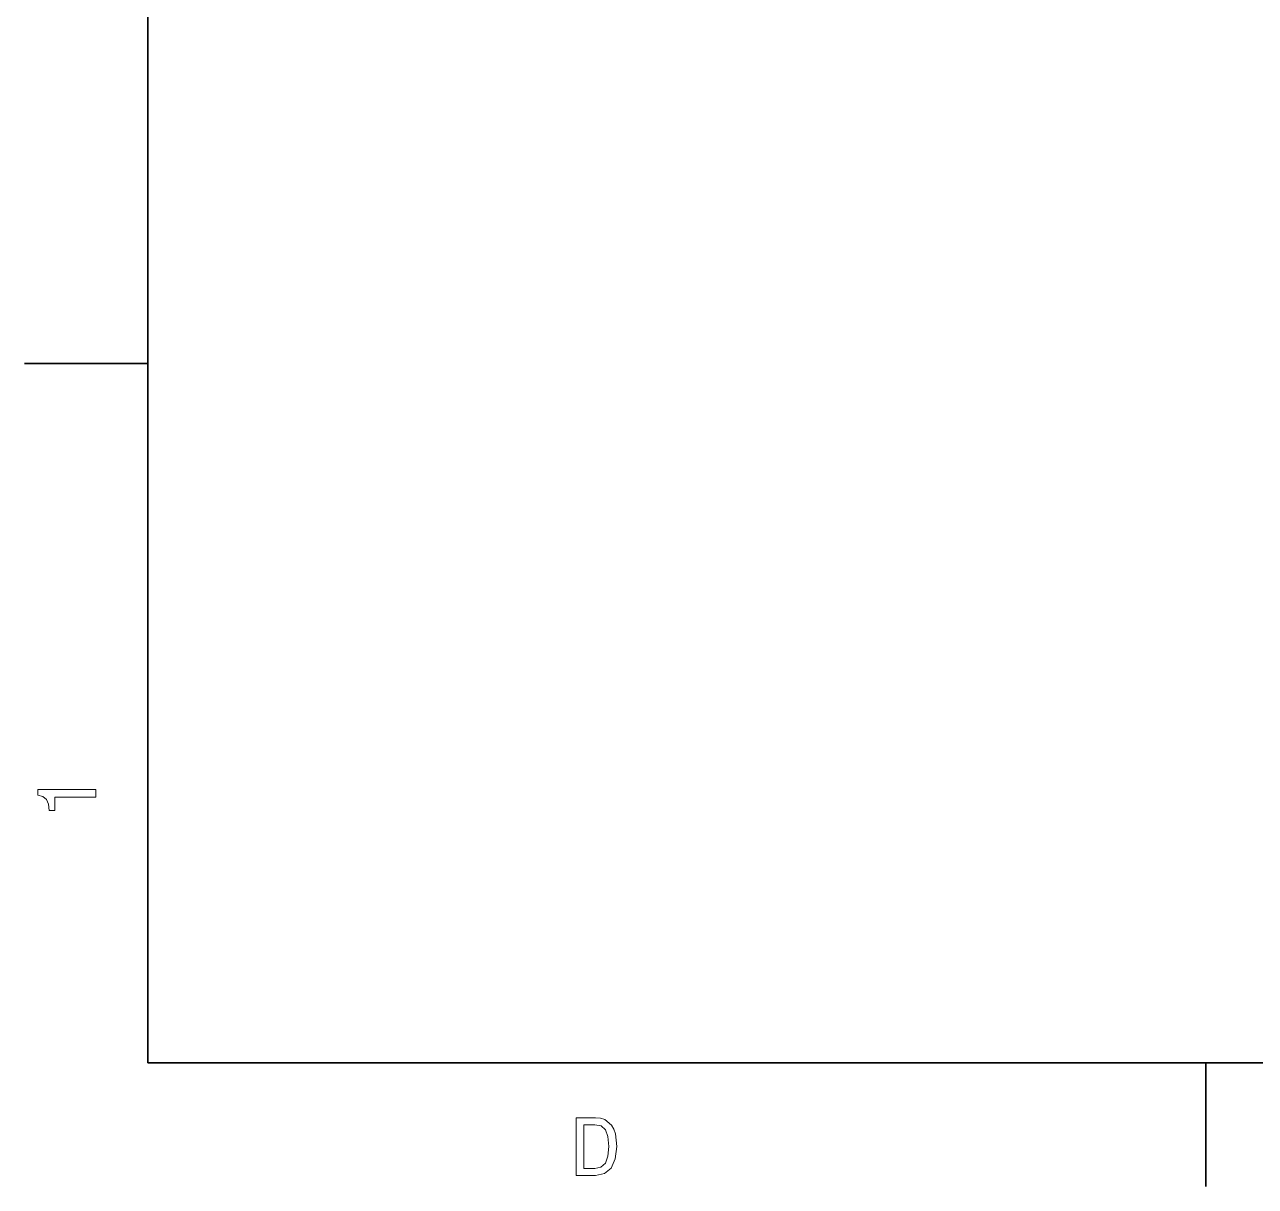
# Model space of a CAD drawing. Extents: x 0 to 297, y 0 to 210.
# Drawn here: x 2.5 to 77.3, y 2.5 to 73.1 of the extents above; entities that cross this region are included whole.
import ezdxf

# ---------------------------------------------------------------- set-up
doc = ezdxf.new("R2010")
doc.units = 0

msp = doc.modelspace()

# ---------------------------------------------------------------- linework, layer by layer
at = {"color": 7, "lineweight": 35}
for p, q in [((10, 200), (10, 10)), ((10, 52.5), (2.5, 52.5)), ((10, 10), (287, 10)), ((74.300003, 10), (74.300003, 2.5))]:
    msp.add_line(p, q, dxfattribs=at)
at = {"color": 7, "lineweight": 13}
for points in [[(6.833213, 26.159222), (6.833213, 26.618156), (3.307997, 26.618156), (3.307997, 26.275217), (3.615634, 26.184439), (3.822406, 26.002882), (3.943444, 25.725506), (3.98379, 25.34222), (4.341859, 25.34222), (4.341859, 26.159222)], [(37.194958, 6.666787), (36.029972, 6.666787), (36.029972, 3.166787), (37.194958, 3.166787), (37.744667, 3.277738), (38.153168, 3.615634), (38.405331, 4.165346), (38.496109, 4.916787), (38.415417, 5.683357), (38.314552, 5.985951), (38.173344, 6.228026), (37.764839, 6.555836), (37.497551, 6.636527)], [(37.159653, 6.248199), (37.542938, 6.17255), (37.805187, 5.940562), (37.961525, 5.527017), (38.011959, 4.916787), (37.956482, 4.326729), (37.800144, 3.913184), (37.532852, 3.666066), (37.159653, 3.585375), (36.498989, 3.585375), (36.498989, 6.248199)]]:
    msp.add_lwpolyline(points, close=True, dxfattribs=at)

doc.saveas('drawing.dxf')
